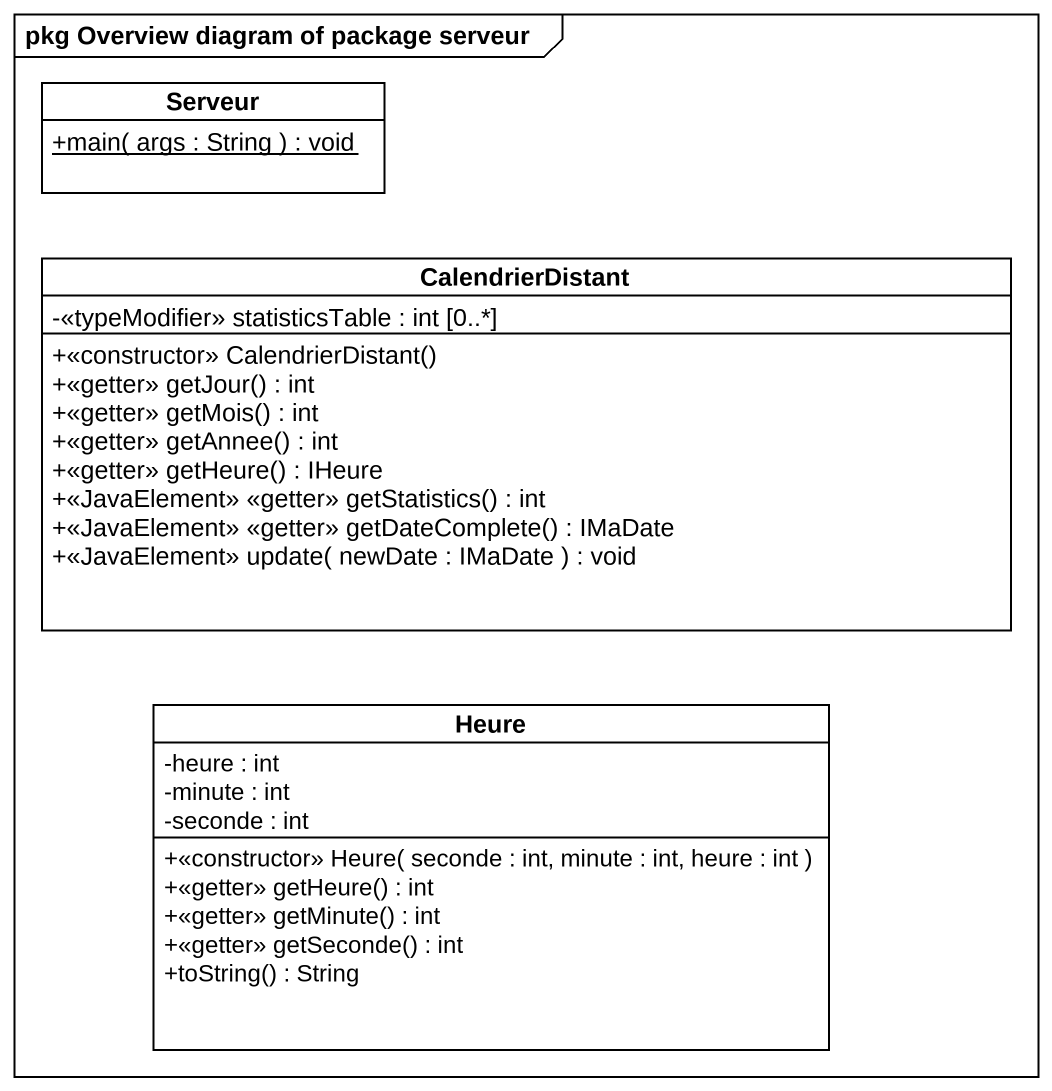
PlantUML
@startuml
mainframe pkg Overview diagram of package serveur
hide circle
hide empty members
skinparam classAttributeIconSize 0
class Serveur {
  {static} +main( args : String ) : void
}
class CalendrierDistant {
  -<<typeModifier>> statisticsTable : int [0..*]
  +<<constructor>> CalendrierDistant()
  +<<getter>> getJour() : int
  +<<getter>> getMois() : int
  +<<getter>> getAnnee() : int
  +<<getter>> getHeure() : IHeure
  +<<JavaElement>> <<getter>> getStatistics() : int
  +<<JavaElement>> <<getter>> getDateComplete() : IMaDate
  +<<JavaElement>> update( newDate : IMaDate ) : void
}
class Heure {
  -heure : int
  -minute : int
  -seconde : int
  +<<constructor>> Heure( seconde : int, minute : int, heure : int )
  +<<getter>> getHeure() : int
  +<<getter>> getMinute() : int
  +<<getter>> getSeconde() : int
  +toString() : String
}
@enduml
